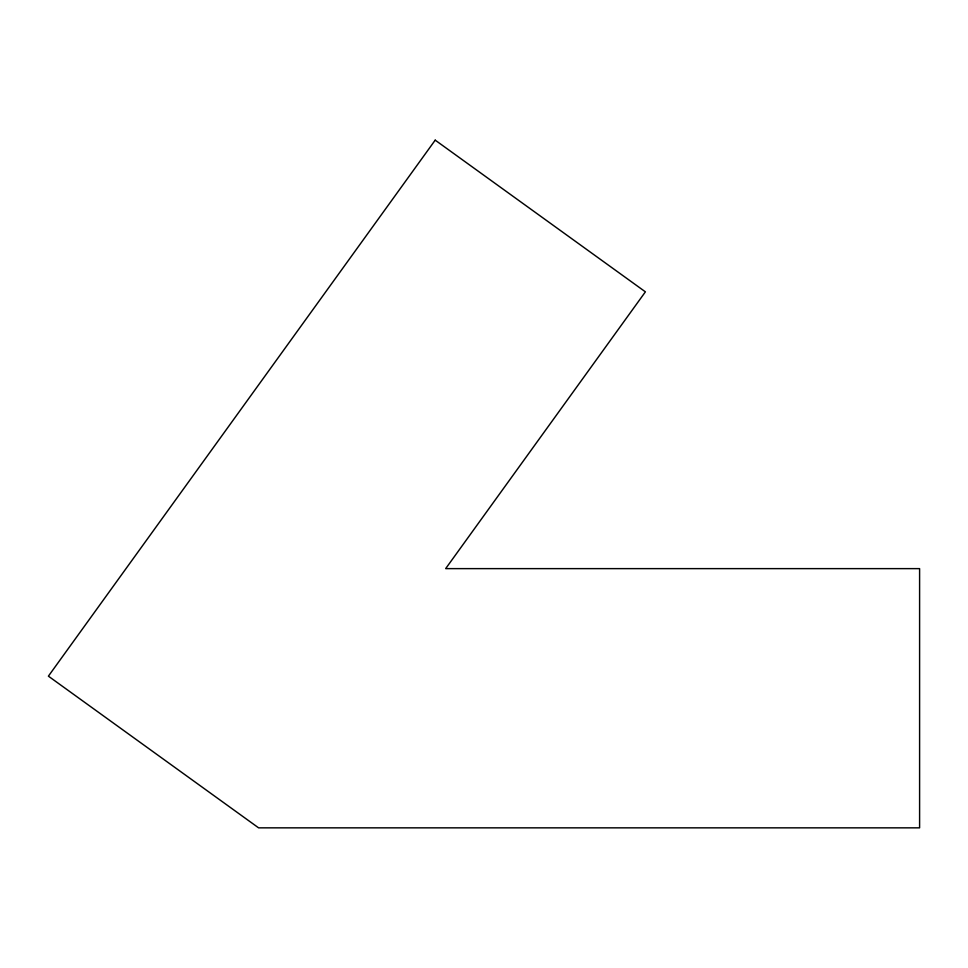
<?xml version="1.0" encoding="UTF-8"?>
<svg xmlns="http://www.w3.org/2000/svg" width="968" height="968" viewBox="0 0 968 968"><rect width="100%" height="100%" fill="white"/><g stroke="black" fill="none" stroke-linecap="round" stroke-linejoin="round"><path stroke-width="1.45" d="M435.201 140.154L48.4 676.16L258.601 827.846L919.6 827.846L919.6 568.627L445.655 568.627L645.402 291.84L435.201 140.154"/></g></svg>
